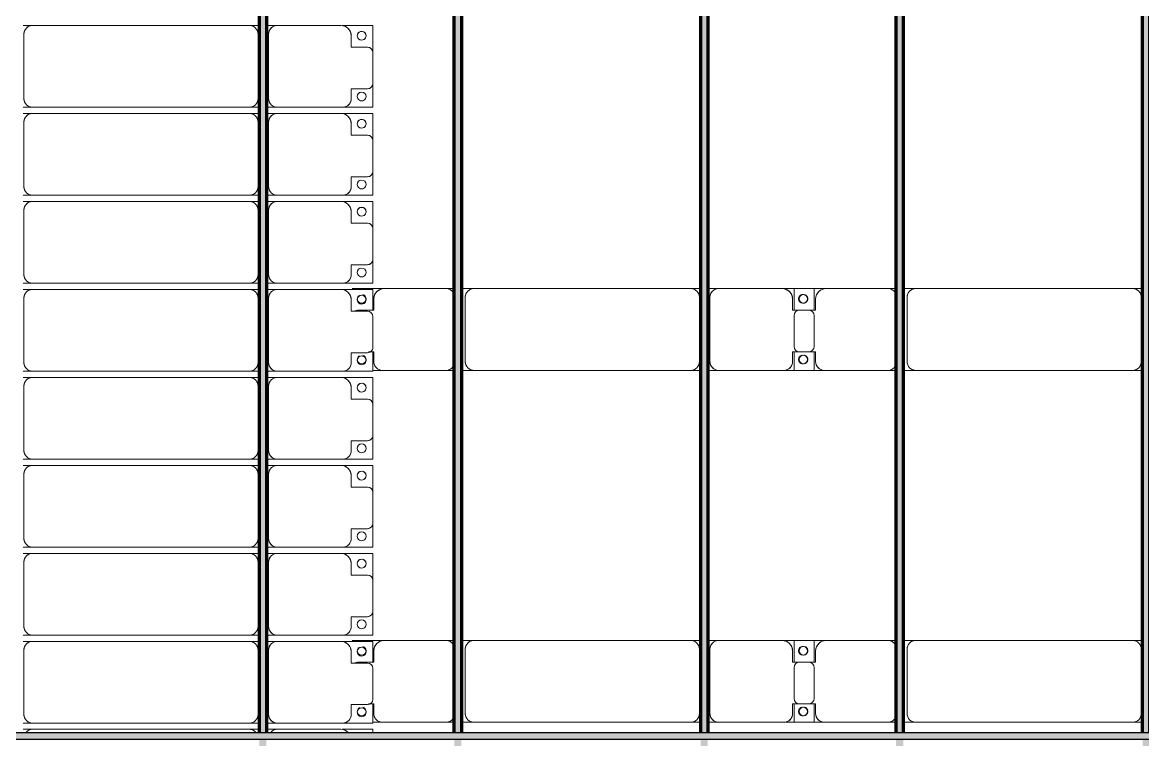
# Model space of a CAD drawing. Header units: millimetres. Extents: x -268744 to 115753, y -96240 to -10461.
# Drawn here: x -184413 to -178049, y -52647 to -48571 of the extents above; entities that cross this region are included whole.
import ezdxf

# ---------------------------------------------------------------- set-up
doc = ezdxf.new("R2010")
doc.units = ezdxf.units.MM
doc.layers.add('A-GENM', color=13, linetype='Continuous', lineweight=9)
doc.layers.add('S-BEAM', color=12, linetype='Continuous', lineweight=9)

# ---------------------------------------------------------------- blocks, each defined once
blk = doc.blocks.new('Dầm C52 - Hộp 40x60-V24-KHUNG KẾT CẤU BÈ PIN 1')
at = {"layer": 'S-BEAM', "lineweight": 25}
blk.add_hatch(color=4, dxfattribs=at).paths.add_polyline_path([(-145811, -20), (145811, -20), (145811, 20), (-145811, 20)])
at = {"layer": 'S-BEAM', "color": 4, "lineweight": 25}
for p, q in [((-145811, 20), (145811, 20)), ((145811, -20), (-145811, -20))]:
    blk.add_line(p, q, dxfattribs=at)
blk = doc.blocks.new('Dải phao đi lại kèm đỡ invester - DẢI PHAO ĐI LẠI-102783-KHUNG KẾT CẤU BÈ PIN 1')
at = {"layer": 'A-GENM', "color": 7}
for p, q in [((28258.4, 1312.2), (28411.8, 1312.2)), ((28258.4, 1138.2), (28258.4, 1312.2)), ((28258.4, 1312.2), (28258.4, 1138.2)), ((28411.8, 1312.2), (28258.4, 1312.2)), ((28381.8, 1282.2), (28381.8, 1189.7)), ((28588.2, 1312.2), (28411.8, 1312.2)), ((28588.2, 1312.2), (28723.4, 1312.2)), ((28723.4, 1312.2), (28588.2, 1312.2)), ((28618.2, 1189.7), (28618.2, 1282.2)), ((28723.4, 1312.2), (28723.4, 1139.7)), ((28723.4, 1139.7), (28723.4, 1312.2)), ((28758.4, 1312.2), (28911.8, 1312.2)), ((28758.4, 1138.2), (28758.4, 1312.2)), ((28758.4, 1312.2), (28758.4, 1138.2)), ((28911.8, 1312.2), (28758.4, 1312.2)), ((28881.8, 1282.2), (28881.8, 1189.7)), ((29088.2, 1312.2), (28911.8, 1312.2)), ((29088.2, 1312.2), (29223.4, 1312.2)), ((29223.4, 1312.2), (29088.2, 1312.2)), ((29118.2, 1189.7), (29118.2, 1282.2)), ((29223.4, 1312.2), (29223.4, 1139.7)), ((29223.4, 1139.7), (29223.4, 1312.2)), ((29258.4, 1312.2), (29411.8, 1312.2)), ((29258.4, 1138.2), (29258.4, 1312.2)), ((29258.4, 1312.2), (29258.4, 1138.2)), ((29411.8, 1312.2), (29258.4, 1312.2)), ((29381.8, 1282.2), (29381.8, 1189.7)), ((29588.2, 1312.2), (29411.8, 1312.2)), ((29588.2, 1312.2), (29723.4, 1312.2)), ((29723.4, 1312.2), (29588.2, 1312.2)), ((29618.2, 1189.7), (29618.2, 1282.2)), ((29723.4, 1312.2), (29723.4, 1139.7)), ((29723.4, 1139.7), (29723.4, 1312.2)), ((29758.4, 1312.2), (29878.1, 1312.2)), ((29758.4, 1138.2), (29758.4, 1312.2)), ((29758.4, 1312.2), (29758.4, 1138.2)), ((29878.1, 1312.2), (29758.4, 1312.2)), ((29881.8, 1282.2), (29881.8, 1189.7)), ((30088.2, 1312.2), (29911.8, 1312.2)), ((30111.9, 1312.2), (30223.4, 1312.2)), ((30223.4, 1312.2), (30111.9, 1312.2)), ((30118.2, 1189.7), (30118.2, 1282.2)), ((30223.4, 1312.2), (30223.4, 1139.7)), ((30223.4, 1139.7), (30223.4, 1312.2)), ((30258.4, 1312.2), (30411.8, 1312.2)), ((30258.4, 1138.2), (30258.4, 1312.2)), ((30258.4, 1312.2), (30258.4, 1138.2)), ((30411.8, 1312.2), (30258.4, 1312.2)), ((30381.8, 1282.2), (30381.8, 1189.7)), ((30588.2, 1312.2), (30411.8, 1312.2)), ((30588.2, 1312.2), (30723.4, 1312.2)), ((30723.4, 1312.2), (30588.2, 1312.2)), ((30618.2, 1189.7), (30618.2, 1282.2)), ((30723.4, 1312.2), (30723.4, 1139.7)), ((30723.4, 1139.7), (30723.4, 1312.2)), ((30758.4, 1312.2), (30911.8, 1312.2)), ((30758.4, 1138.2), (30758.4, 1312.2)), ((30758.4, 1312.2), (30758.4, 1138.2)), ((30911.8, 1312.2), (30758.4, 1312.2)), ((30881.8, 1282.2), (30881.8, 1189.7)), ((31088.2, 1312.2), (30911.8, 1312.2)), ((31088.2, 1312.2), (31223.4, 1312.2)), ((31223.4, 1312.2), (31088.2, 1312.2)), ((31118.2, 1189.7), (31118.2, 1282.2)), ((31223.4, 1312.2), (31223.4, 1139.7)), ((31223.4, 1139.7), (31223.4, 1312.2)), ((31258.4, 1312.2), (31411.8, 1312.2)), ((31258.4, 1138.2), (31258.4, 1312.2)), ((31258.4, 1312.2), (31258.4, 1138.2)), ((31411.8, 1312.2), (31258.4, 1312.2)), ((31381.8, 1282.2), (31381.8, 1189.7)), ((31588.2, 1312.2), (31411.8, 1312.2)), ((31588.2, 1312.2), (31723.4, 1312.2)), ((31723.4, 1312.2), (31588.2, 1312.2)), ((31618.2, 1189.7), (31618.2, 1282.2)), ((31723.4, 1312.2), (31723.4, 1139.7)), ((31723.4, 1139.7), (31723.4, 1312.2)), ((31758.4, 1312.2), (31878.1, 1312.2)), ((31758.4, 1138.2), (31758.4, 1312.2)), ((31758.4, 1312.2), (31758.4, 1138.2)), ((31878.1, 1312.2), (31758.4, 1312.2)), ((31881.8, 1282.2), (31881.8, 1189.7)), ((32088.2, 1312.2), (31911.8, 1312.2)), ((32111.9, 1312.2), (32223.4, 1312.2)), ((32223.4, 1312.2), (32111.9, 1312.2)), ((32118.2, 1189.7), (32118.2, 1282.2)), ((32223.4, 1312.2), (32223.4, 1139.7)), ((32223.4, 1139.7), (32223.4, 1312.2)), ((32258.4, 1312.2), (32276.8, 1312.2)), ((32258.4, 1138.2), (32258.4, 1312.2)), ((32258.4, 1312.2), (32258.4, 1138.2)), ((32276.8, 1312.2), (32258.4, 1312.2)), ((28381.8, 1189.7), (28318.4, 1189.7)), ((28673.4, 1189.7), (28618.2, 1189.7)), ((28881.8, 1189.7), (28818.4, 1189.7)), ((29173.4, 1189.7), (29118.2, 1189.7)), ((29381.8, 1189.7), (29318.4, 1189.7)), ((29673.4, 1189.7), (29618.2, 1189.7)), ((29881.8, 1189.7), (29818.4, 1189.7)), ((30173.4, 1189.7), (30118.2, 1189.7)), ((30381.8, 1189.7), (30318.4, 1189.7)), ((30673.4, 1189.7), (30618.2, 1189.7)), ((30881.8, 1189.7), (30818.4, 1189.7)), ((31173.4, 1189.7), (31118.2, 1189.7)), ((31381.8, 1189.7), (31318.4, 1189.7)), ((31673.4, 1189.7), (31618.2, 1189.7)), ((31881.8, 1189.7), (31818.4, 1189.7)), ((32173.4, 1189.7), (32118.2, 1189.7)), ((28258.4, 1129.7), (28258.4, 769.7)), ((28723.4, 769.7), (28723.4, 1139.7)), ((28758.4, 1129.7), (28758.4, 769.7)), ((29223.4, 769.7), (29223.4, 1139.7)), ((29258.4, 1129.7), (29258.4, 769.7)), ((29723.4, 769.7), (29723.4, 1139.7)), ((29758.4, 1129.7), (29758.4, 769.7)), ((30223.4, 769.7), (30223.4, 1139.7)), ((30258.4, 1129.7), (30258.4, 769.7)), ((30723.4, 769.7), (30723.4, 1139.7)), ((30758.4, 1129.7), (30758.4, 769.7)), ((31223.4, 769.7), (31223.4, 1139.7)), ((31258.4, 1129.7), (31258.4, 769.7)), ((31723.4, 769.7), (31723.4, 1139.7)), ((31758.4, 1129.7), (31758.4, 769.7)), ((32223.4, 769.7), (32223.4, 1139.7)), ((32258.4, 1129.7), (32258.4, 769.7)), ((28258.4, 707.6), (28258.4, 769.7)), ((28258.4, 707.6), (28258.4, 769.7)), ((28723.4, 769.7), (28723.4, 707.6)), ((28723.4, 769.7), (28723.4, 707.6)), ((28758.4, 707.6), (28758.4, 769.7)), ((28758.4, 707.6), (28758.4, 769.7)), ((29223.4, 769.7), (29223.4, 707.6)), ((29223.4, 769.7), (29223.4, 707.6)), ((29258.4, 707.6), (29258.4, 769.7)), ((29258.4, 707.6), (29258.4, 769.7)), ((29723.4, 769.7), (29723.4, 707.6)), ((29723.4, 769.7), (29723.4, 707.6)), ((29758.4, 707.6), (29758.4, 769.7)), ((29758.4, 707.6), (29758.4, 769.7)), ((30223.4, 769.7), (30223.4, 707.6)), ((30223.4, 769.7), (30223.4, 707.6)), ((30258.4, 707.6), (30258.4, 769.7)), ((30258.4, 707.6), (30258.4, 769.7)), ((30723.4, 769.7), (30723.4, 707.6)), ((30723.4, 769.7), (30723.4, 707.6)), ((30758.4, 707.6), (30758.4, 769.7)), ((30758.4, 707.6), (30758.4, 769.7)), ((31223.4, 769.7), (31223.4, 707.6)), ((31223.4, 769.7), (31223.4, 707.6)), ((31258.4, 707.6), (31258.4, 769.7)), ((31258.4, 707.6), (31258.4, 769.7)), ((31723.4, 769.7), (31723.4, 707.6)), ((31723.4, 769.7), (31723.4, 707.6)), ((31758.4, 707.6), (31758.4, 769.7)), ((31758.4, 707.6), (31758.4, 769.7)), ((32223.4, 769.7), (32223.4, 707.6)), ((32223.4, 769.7), (32223.4, 707.6)), ((32258.4, 707.6), (32258.4, 769.7)), ((32258.4, 707.6), (32258.4, 769.7)), ((28308.4, 719.7), (28673.4, 719.7)), ((28808.4, 719.7), (29173.4, 719.7)), ((29308.4, 719.7), (29673.4, 719.7)), ((29808.4, 719.7), (30173.4, 719.7)), ((30308.4, 719.7), (30673.4, 719.7)), ((30808.4, 719.7), (31173.4, 719.7)), ((31308.4, 719.7), (31673.4, 719.7)), ((31808.4, 719.7), (32173.4, 719.7)), ((28258.4, 610.3), (28258.4, 667.6)), ((28258.4, 610.3), (28258.4, 667.6)), ((28673.4, 660.3), (28308.4, 660.3)), ((28723.4, 667.6), (28723.4, 610.3)), ((28723.4, 667.6), (28723.4, 610.3)), ((28758.4, 610.3), (28758.4, 667.6)), ((28758.4, 610.3), (28758.4, 667.6)), ((29173.4, 660.3), (28808.4, 660.3)), ((29223.4, 667.6), (29223.4, 610.3)), ((29223.4, 667.6), (29223.4, 610.3)), ((29258.4, 610.3), (29258.4, 667.6)), ((29258.4, 610.3), (29258.4, 667.6)), ((29673.4, 660.3), (29308.4, 660.3)), ((29723.4, 667.6), (29723.4, 610.3)), ((29723.4, 667.6), (29723.4, 610.3)), ((29758.4, 610.3), (29758.4, 667.6)), ((29758.4, 610.3), (29758.4, 667.6)), ((30173.4, 660.3), (29808.4, 660.3)), ((30223.4, 667.6), (30223.4, 610.3)), ((30223.4, 667.6), (30223.4, 610.3)), ((30258.4, 610.3), (30258.4, 667.6)), ((30258.4, 610.3), (30258.4, 667.6)), ((30673.4, 660.3), (30308.4, 660.3)), ((30723.4, 667.6), (30723.4, 610.3)), ((30723.4, 667.6), (30723.4, 610.3)), ((30758.4, 610.3), (30758.4, 667.6)), ((30758.4, 610.3), (30758.4, 667.6)), ((31173.4, 660.3), (30808.4, 660.3)), ((31223.4, 667.6), (31223.4, 610.3)), ((31223.4, 667.6), (31223.4, 610.3)), ((31258.4, 610.3), (31258.4, 667.6)), ((31258.4, 610.3), (31258.4, 667.6)), ((31673.4, 660.3), (31308.4, 660.3)), ((31723.4, 667.6), (31723.4, 610.3)), ((31723.4, 667.6), (31723.4, 610.3)), ((31758.4, 610.3), (31758.4, 667.6)), ((31758.4, 610.3), (31758.4, 667.6)), ((32173.4, 660.3), (31808.4, 660.3)), ((32223.4, 667.6), (32223.4, 610.3)), ((32223.4, 667.6), (32223.4, 610.3)), ((32258.4, 610.3), (32258.4, 667.6)), ((32258.4, 610.3), (32258.4, 667.6)), ((28258.4, 610.3), (28258.4, -620.3)), ((28723.4, -620.3), (28723.4, 610.3)), ((28758.4, 610.3), (28758.4, -620.3)), ((29223.4, -620.3), (29223.4, 610.3)), ((29258.4, 610.3), (29258.4, -620.3)), ((29723.4, -620.3), (29723.4, 610.3)), ((29758.4, 610.3), (29758.4, -620.3)), ((30223.4, -620.3), (30223.4, 610.3)), ((30258.4, 610.3), (30258.4, -620.3)), ((30723.4, -620.3), (30723.4, 610.3)), ((30758.4, 610.3), (30758.4, -620.3)), ((31223.4, -620.3), (31223.4, 610.3)), ((31258.4, 610.3), (31258.4, -620.3)), ((31723.4, -620.3), (31723.4, 610.3)), ((31758.4, 610.3), (31758.4, -620.3)), ((32223.4, -620.3), (32223.4, 610.3)), ((32258.4, 610.3), (32258.4, -620.3)), ((28258.4, -674.8), (28258.4, -620.3)), ((28258.4, -674.8), (28258.4, -620.3)), ((28723.4, -620.3), (28723.4, -674.8)), ((28723.4, -620.3), (28723.4, -674.8)), ((28758.4, -674.8), (28758.4, -620.3)), ((28758.4, -674.8), (28758.4, -620.3)), ((29223.4, -620.3), (29223.4, -674.8)), ((29223.4, -620.3), (29223.4, -674.8)), ((29258.4, -674.8), (29258.4, -620.3)), ((29258.4, -674.8), (29258.4, -620.3)), ((29723.4, -620.3), (29723.4, -674.8)), ((29723.4, -620.3), (29723.4, -674.8)), ((29758.4, -674.8), (29758.4, -620.3)), ((29758.4, -674.8), (29758.4, -620.3)), ((30223.4, -620.3), (30223.4, -674.8)), ((30223.4, -620.3), (30223.4, -674.8)), ((30258.4, -674.8), (30258.4, -620.3)), ((30258.4, -674.8), (30258.4, -620.3)), ((30723.4, -620.3), (30723.4, -674.8)), ((30723.4, -620.3), (30723.4, -674.8)), ((30758.4, -674.8), (30758.4, -620.3)), ((30758.4, -674.8), (30758.4, -620.3)), ((31223.4, -620.3), (31223.4, -674.8)), ((31223.4, -620.3), (31223.4, -674.8)), ((31258.4, -674.8), (31258.4, -620.3)), ((31258.4, -674.8), (31258.4, -620.3)), ((31723.4, -620.3), (31723.4, -674.8)), ((31723.4, -620.3), (31723.4, -674.8)), ((31758.4, -674.8), (31758.4, -620.3)), ((31758.4, -674.8), (31758.4, -620.3)), ((32223.4, -620.3), (32223.4, -674.8)), ((32223.4, -620.3), (32223.4, -674.8)), ((32258.4, -674.8), (32258.4, -620.3)), ((32258.4, -674.8), (32258.4, -620.3)), ((28308.4, -670.3), (28673.4, -670.3)), ((28808.4, -670.3), (29173.4, -670.3)), ((29308.4, -670.3), (29673.4, -670.3)), ((29808.4, -670.3), (30173.4, -670.3)), ((30308.4, -670.3), (30673.4, -670.3)), ((30808.4, -670.3), (31173.4, -670.3)), ((31308.4, -670.3), (31673.4, -670.3)), ((31808.4, -670.3), (32173.4, -670.3))]:
    blk.add_line(p, q, dxfattribs=at)
for centre, radius, start, end in [((28316.8, 1248.6), 25, 90, 270), ((28316.8, 1248.6), 25, 90, 255), ((28316.8, 1248.6), 25, 270, 90), ((28316.8, 1248.6), 25, 300, 90), ((28411.8, 1282.2), 30, 90, 180), ((28411.8, 1282.2), 30, 105, 165), ((28411.8, 1282.2), 30, 135, 165), ((28411.8, 1282.2), 30, 135, 165), ((28588.2, 1282.2), 30, 0, 90), ((28588.2, 1282.2), 30, 60, 75), ((28588.2, 1282.2), 30, 15, 75), ((28588.2, 1282.2), 30, 60, 75), ((28588.2, 1282.2), 30, 15, 30), ((28588.2, 1282.2), 30, 15, 30), ((28661.8, 1248.6), 25, 90, 270), ((28661.8, 1248.6), 25, 90, 180), ((28661.8, 1248.6), 25, 270, 90), ((28661.8, 1248.6), 25, 270, 90), ((28816.8, 1248.6), 25, 90, 270), ((28816.8, 1248.6), 25, 90, 255), ((28816.8, 1248.6), 25, 270, 90), ((28816.8, 1248.6), 25, 300, 90), ((28911.8, 1282.2), 30, 90, 180), ((28911.8, 1282.2), 30, 105, 165), ((28911.8, 1282.2), 30, 135, 165), ((28911.8, 1282.2), 30, 135, 165), ((29088.2, 1282.2), 30, 0, 90), ((29088.2, 1282.2), 30, 60, 75), ((29088.2, 1282.2), 30, 15, 75), ((29088.2, 1282.2), 30, 60, 75), ((29088.2, 1282.2), 30, 15, 30), ((29088.2, 1282.2), 30, 15, 30), ((29161.8, 1248.6), 25, 90, 270), ((29161.8, 1248.6), 25, 90, 180), ((29161.8, 1248.6), 25, 270, 90), ((29161.8, 1248.6), 25, 270, 90), ((29316.8, 1248.6), 25, 90, 270), ((29316.8, 1248.6), 25, 90, 255), ((29316.8, 1248.6), 25, 270, 90), ((29316.8, 1248.6), 25, 300, 90), ((29411.8, 1282.2), 30, 90, 180), ((29411.8, 1282.2), 30, 105, 165), ((29411.8, 1282.2), 30, 135, 165), ((29411.8, 1282.2), 30, 135, 165), ((29588.2, 1282.2), 30, 0, 90), ((29588.2, 1282.2), 30, 60, 75), ((29588.2, 1282.2), 30, 15, 75), ((29588.2, 1282.2), 30, 60, 75), ((29588.2, 1282.2), 30, 15, 30), ((29588.2, 1282.2), 30, 15, 30), ((29661.8, 1248.6), 25, 90, 270), ((29661.8, 1248.6), 25, 90, 180), ((29661.8, 1248.6), 25, 270, 90), ((29661.8, 1248.6), 25, 270, 90), ((29816.8, 1248.6), 25, 90, 270), ((29816.8, 1248.6), 25, 90, 255), ((29816.8, 1248.6), 25, 270, 90), ((29816.8, 1248.6), 25, 300, 90), ((29911.8, 1282.2), 30, 90, 180), ((30088.2, 1282.2), 30, 360, 90), ((30088.2, 1282.2), 30, 15, 30), ((30088.2, 1282.2), 30, 15, 30), ((30161.8, 1248.6), 25, 90, 270), ((30161.8, 1248.6), 25, 90, 180), ((30161.8, 1248.6), 25, 270, 90), ((30161.8, 1248.6), 25, 270, 90), ((30316.8, 1248.6), 25, 90, 270), ((30316.8, 1248.6), 25, 90, 255), ((30316.8, 1248.6), 25, 270, 90), ((30316.8, 1248.6), 25, 300, 90), ((30411.8, 1282.2), 30, 90, 180), ((30411.8, 1282.2), 30, 105, 165), ((30411.8, 1282.2), 30, 135, 165), ((30411.8, 1282.2), 30, 135, 165), ((30588.2, 1282.2), 30, 360, 90), ((30588.2, 1282.2), 30, 60, 75), ((30588.2, 1282.2), 30, 15, 75), ((30588.2, 1282.2), 30, 60, 75), ((30588.2, 1282.2), 30, 15, 30), ((30588.2, 1282.2), 30, 15, 30), ((30661.8, 1248.6), 25, 90, 270), ((30661.8, 1248.6), 25, 90, 180), ((30661.8, 1248.6), 25, 270, 90), ((30661.8, 1248.6), 25, 270, 90), ((30816.8, 1248.6), 25, 90, 270), ((30816.8, 1248.6), 25, 90, 255), ((30816.8, 1248.6), 25, 270, 90), ((30816.8, 1248.6), 25, 300, 90), ((30911.8, 1282.2), 30, 90, 180), ((30911.8, 1282.2), 30, 105, 165), ((30911.8, 1282.2), 30, 135, 165), ((30911.8, 1282.2), 30, 135, 165), ((31088.2, 1282.2), 30, 0, 90), ((31088.2, 1282.2), 30, 60, 75), ((31088.2, 1282.2), 30, 15, 75), ((31088.2, 1282.2), 30, 60, 75), ((31088.2, 1282.2), 30, 15, 30), ((31088.2, 1282.2), 30, 15, 30), ((31161.8, 1248.6), 25, 90, 270), ((31161.8, 1248.6), 25, 90, 180), ((31161.8, 1248.6), 25, 270, 90), ((31161.8, 1248.6), 25, 270, 90), ((31316.8, 1248.6), 25, 90, 270), ((31316.8, 1248.6), 25, 90, 255), ((31316.8, 1248.6), 25, 270, 90), ((31316.8, 1248.6), 25, 300, 90), ((31411.8, 1282.2), 30, 90, 180), ((31411.8, 1282.2), 30, 105, 165), ((31411.8, 1282.2), 30, 135, 165), ((31411.8, 1282.2), 30, 135, 165), ((31588.2, 1282.2), 30, 0, 90), ((31588.2, 1282.2), 30, 60, 75), ((31588.2, 1282.2), 30, 15, 75), ((31588.2, 1282.2), 30, 60, 75), ((31588.2, 1282.2), 30, 15, 30), ((31588.2, 1282.2), 30, 15, 30), ((31661.8, 1248.6), 25, 90, 270), ((31661.8, 1248.6), 25, 90, 180), ((31661.8, 1248.6), 25, 270, 90), ((31661.8, 1248.6), 25, 270, 90), ((31816.8, 1248.6), 25, 90, 270), ((31816.8, 1248.6), 25, 90, 255), ((31816.8, 1248.6), 25, 270, 90), ((31816.8, 1248.6), 25, 300, 90), ((31911.8, 1282.2), 30, 90, 180), ((32088.2, 1282.2), 30, 0, 90), ((32088.2, 1282.2), 30, 15, 30), ((32088.2, 1282.2), 30, 15, 30), ((32161.8, 1248.6), 25, 90, 270), ((32161.8, 1248.6), 25, 90, 180), ((32161.8, 1248.6), 25, 270, 90), ((32161.8, 1248.6), 25, 270, 90), ((28316.8, 1248.6), 25, 270, 285), ((28661.8, 1248.6), 25, 195, 255), ((28816.8, 1248.6), 25, 270, 285), ((29161.8, 1248.6), 25, 195, 255), ((29316.8, 1248.6), 25, 270, 285), ((29661.8, 1248.6), 25, 195, 255), ((29816.8, 1248.6), 25, 270, 285), ((30161.8, 1248.6), 25, 195, 255), ((30316.8, 1248.6), 25, 270, 285), ((30661.8, 1248.6), 25, 195, 255), ((30816.8, 1248.6), 25, 270, 285), ((31161.8, 1248.6), 25, 195, 255), ((31316.8, 1248.6), 25, 270, 285), ((31661.8, 1248.6), 25, 195, 255), ((31816.8, 1248.6), 25, 270, 285), ((32161.8, 1248.6), 25, 195, 255), ((28318.4, 1129.7), 60, 90, 180), ((28318.4, 1129.7), 60, 90, 150), ((28673.4, 1139.7), 50, 360, 90), ((28673.4, 1139.7), 50, 15, 90), ((28818.4, 1129.7), 60, 90, 180), ((28818.4, 1129.7), 60, 90, 150), ((29173.4, 1139.7), 50, 0, 90), ((29173.4, 1139.7), 50, 15, 90), ((29318.4, 1129.7), 60, 90, 180), ((29318.4, 1129.7), 60, 90, 150), ((29673.4, 1139.7), 50, 0, 90), ((29673.4, 1139.7), 50, 15, 90), ((29818.4, 1129.7), 60, 90, 180), ((29818.4, 1129.7), 60, 90, 150), ((30173.4, 1139.7), 50, 0, 90), ((30173.4, 1139.7), 50, 15, 90), ((30318.4, 1129.7), 60, 90, 180), ((30318.4, 1129.7), 60, 90, 150), ((30673.4, 1139.7), 50, 0, 90), ((30673.4, 1139.7), 50, 15, 90), ((30818.4, 1129.7), 60, 90, 180), ((30818.4, 1129.7), 60, 90, 150), ((31173.4, 1139.7), 50, 0, 90), ((31173.4, 1139.7), 50, 15, 90), ((31318.4, 1129.7), 60, 90, 180), ((31318.4, 1129.7), 60, 90, 150), ((31673.4, 1139.7), 50, 360, 90), ((31673.4, 1139.7), 50, 15, 90), ((31818.4, 1129.7), 60, 90, 180), ((31818.4, 1129.7), 60, 90, 150), ((32173.4, 1139.7), 50, 0, 90), ((32173.4, 1139.7), 50, 15, 90), ((32318.4, 1129.7), 60, 135, 180), ((32318.4, 1129.7), 60, 135, 150), ((28308.4, 769.7), 50, 180, 270), ((28673.4, 769.7), 50, 270, 0), ((28808.4, 769.7), 50, 180, 270), ((29173.4, 769.7), 50, 270, 0), ((29308.4, 769.7), 50, 180, 270), ((29673.4, 769.7), 50, 270, 0), ((29808.4, 769.7), 50, 180, 270), ((30173.4, 769.7), 50, 270, 0), ((30308.4, 769.7), 50, 180, 270), ((30673.4, 769.7), 50, 270, 360), ((30808.4, 769.7), 50, 180, 270), ((31173.4, 769.7), 50, 270, 360), ((31308.4, 769.7), 50, 180, 270), ((31673.4, 769.7), 50, 270, 360), ((31808.4, 769.7), 50, 180, 270), ((32173.4, 769.7), 50, 270, 0), ((32308.4, 769.7), 50, 180, 225), ((28308.4, 769.7), 50, 195, 270), ((28673.4, 769.7), 50, 270, 345), ((28808.4, 769.7), 50, 195, 270), ((29173.4, 769.7), 50, 270, 345), ((29308.4, 769.7), 50, 195, 270), ((29673.4, 769.7), 50, 270, 345), ((29808.4, 769.7), 50, 195, 270), ((30173.4, 769.7), 50, 270, 345), ((30308.4, 769.7), 50, 195, 270), ((30673.4, 769.7), 50, 270, 345), ((30808.4, 769.7), 50, 195, 270), ((31173.4, 769.7), 50, 270, 345), ((31308.4, 769.7), 50, 195, 270), ((31673.4, 769.7), 50, 270, 345), ((31808.4, 769.7), 50, 195, 270), ((32173.4, 769.7), 50, 270, 345), ((32308.4, 769.7), 50, 195, 225), ((28308.4, 610.3), 50, 90, 180), ((28308.4, 610.3), 50, 105, 120), ((28673.4, 610.3), 50, 0, 90), ((28673.4, 610.3), 50, 60, 90), ((28808.4, 610.3), 50, 90, 180), ((28808.4, 610.3), 50, 105, 120), ((29173.4, 610.3), 50, 0, 90), ((29173.4, 610.3), 50, 60, 90), ((29308.4, 610.3), 50, 90, 180), ((29308.4, 610.3), 50, 105, 120), ((29673.4, 610.3), 50, 0, 90), ((29673.4, 610.3), 50, 60, 90), ((29808.4, 610.3), 50, 90, 180), ((29808.4, 610.3), 50, 105, 120), ((30173.4, 610.3), 50, 0, 90), ((30173.4, 610.3), 50, 60, 90), ((30308.4, 610.3), 50, 90, 180), ((30308.4, 610.3), 50, 105, 120), ((30673.4, 610.3), 50, 0, 90), ((30673.4, 610.3), 50, 60, 90), ((30808.4, 610.3), 50, 90, 180), ((30808.4, 610.3), 50, 105, 120), ((31173.4, 610.3), 50, 0, 90), ((31173.4, 610.3), 50, 60, 90), ((31308.4, 610.3), 50, 90, 180), ((31308.4, 610.3), 50, 105, 120), ((31673.4, 610.3), 50, 360, 90), ((31673.4, 610.3), 50, 60, 90), ((31808.4, 610.3), 50, 90, 180), ((31808.4, 610.3), 50, 105, 120), ((32173.4, 610.3), 50, 360, 90), ((32173.4, 610.3), 50, 60, 90), ((32308.4, 610.3), 50, 135, 180), ((28308.4, 610.3), 50, 150, 180), ((28673.4, 610.3), 50, 15, 30), ((28808.4, 610.3), 50, 150, 180), ((29173.4, 610.3), 50, 15, 30), ((29308.4, 610.3), 50, 150, 180), ((29673.4, 610.3), 50, 15, 30), ((29808.4, 610.3), 50, 150, 180), ((30173.4, 610.3), 50, 15, 30), ((30308.4, 610.3), 50, 150, 180), ((30673.4, 610.3), 50, 15, 30), ((30808.4, 610.3), 50, 150, 180), ((31173.4, 610.3), 50, 15, 30), ((31308.4, 610.3), 50, 150, 180), ((31673.4, 610.3), 50, 15, 30), ((31808.4, 610.3), 50, 150, 180), ((32173.4, 610.3), 50, 15, 30), ((32308.4, 610.3), 50, 150, 180), ((28308.4, -620.3), 50, 180, 270), ((28308.4, -620.3), 50, 195, 225), ((28673.4, -620.3), 50, 270, 0), ((28673.4, -620.3), 50, 330, 0), ((28808.4, -620.3), 50, 180, 270), ((28808.4, -620.3), 50, 195, 225), ((29173.4, -620.3), 50, 270, 0), ((29173.4, -620.3), 50, 330, 0), ((29308.4, -620.3), 50, 180, 270), ((29308.4, -620.3), 50, 195, 225), ((29673.4, -620.3), 50, 270, 0), ((29673.4, -620.3), 50, 330, 0), ((29808.4, -620.3), 50, 180, 270), ((29808.4, -620.3), 50, 195, 225), ((30173.4, -620.3), 50, 270, 360), ((30173.4, -620.3), 50, 330, 360), ((30308.4, -620.3), 50, 180, 270), ((30308.4, -620.3), 50, 195, 225), ((30673.4, -620.3), 50, 270, 0), ((30673.4, -620.3), 50, 330, 0), ((30808.4, -620.3), 50, 180, 270), ((30808.4, -620.3), 50, 195, 225), ((31173.4, -620.3), 50, 270, 0), ((31173.4, -620.3), 50, 330, 0), ((31308.4, -620.3), 50, 180, 270), ((31308.4, -620.3), 50, 195, 225), ((31673.4, -620.3), 50, 270, 0), ((31673.4, -620.3), 50, 330, 0), ((31808.4, -620.3), 50, 180, 270), ((31808.4, -620.3), 50, 195, 225), ((32173.4, -620.3), 50, 270, 0), ((32173.4, -620.3), 50, 330, 0), ((32308.4, -620.3), 50, 180, 225), ((32308.4, -620.3), 50, 195, 225), ((28308.4, -620.3), 50, 240, 270), ((28673.4, -620.3), 50, 270, 300), ((28808.4, -620.3), 50, 240, 270), ((29173.4, -620.3), 50, 270, 300), ((29308.4, -620.3), 50, 240, 270), ((29673.4, -620.3), 50, 270, 300), ((29808.4, -620.3), 50, 240, 270), ((30173.4, -620.3), 50, 270, 300), ((30308.4, -620.3), 50, 240, 270), ((30673.4, -620.3), 50, 270, 300), ((30808.4, -620.3), 50, 240, 270), ((31173.4, -620.3), 50, 270, 300), ((31308.4, -620.3), 50, 240, 270), ((31673.4, -620.3), 50, 270, 300), ((31808.4, -620.3), 50, 240, 270), ((32173.4, -620.3), 50, 270, 300)]:
    blk.add_arc(centre, radius, start, end, dxfattribs=at)
blk = doc.blocks.new('Dầm C52 - Dầm C52-102503-KHUNG KẾT CẤU BÈ PIN 1')
at = {"layer": 'S-BEAM', "lineweight": 140}
h = blk.add_hatch(color=1, dxfattribs=at)
h.paths.add_polyline_path([(-25480.9, 20), (-25480.9, -20), (-25440.9, -20), (-25440.9, 20)])
h.paths.add_polyline_path([(-25400.9, 20), (-25400.9, -20), (-19440.9, -20), (-19443, 20), (-24983.5, 20)])
h.paths.add_polyline_path([(-19400.9, 20), (-19400.9, -20), (-13440.9, -20), (-13440.9, 20), (-17596.2, 20)])
h.paths.add_polyline_path([(-13400.9, -20), (-7440.9, -20), (-7440.9, 20), (-13400.9, 20)])
h.paths.add_polyline_path([(-7400.9, -20), (-1440.9, -20), (-1440.9, 20), (-7400.9, 20)])
h.paths.add_polyline_path([(-1400.9, -20), (4559.1, -20), (4559.1, 20), (-1400.9, 20)])
h.paths.add_polyline_path([(4599.1, -20), (10559.1, -20), (10559.1, 20), (4599.1, 20)])
h.paths.add_polyline_path([(10599.1, 20), (10599.1, -20), (16559.1, -20), (16559.1, 20), (11952.8, 20)])
h.paths.add_polyline_path([(16599.1, -20), (22559.1, -20), (22559.1, 20), (16599.1, 20)])
h.paths.add_polyline_path([(22599.1, -20), (25259.1, -20), (25259.1, 20), (22599.1, 20)])
h.paths.add_polyline_path([(25299.1, -20), (25441.8, -20), (25441.8, 20), (25299.1, 20)])
at = {"layer": 'S-BEAM', "color": 1, "lineweight": 140}
for p, q in [((-7400.9, 20), (-1440.9, 20)), ((-1440.9, -20), (-7400.9, -20))]:
    blk.add_line(p, q, dxfattribs=at)
blk = doc.blocks.new('Dầm C52 - Dầm C52-102502-KHUNG KẾT CẤU BÈ PIN 1')
at = {"layer": 'S-BEAM', "lineweight": 140}
h = blk.add_hatch(color=1, dxfattribs=at)
h.paths.add_polyline_path([(-25480.9, 20), (-25480.9, -20), (-25440.9, -20), (-25440.9, 20)])
h.paths.add_polyline_path([(-25400.9, 20), (-25400.9, -20), (-19440.9, -20), (-19443, 20), (-24983.5, 20)])
h.paths.add_polyline_path([(-19400.9, 20), (-19400.9, -20), (-13440.9, -20), (-13440.9, 20), (-18981.3, 20)])
h.paths.add_polyline_path([(-13400.9, -20), (-7440.9, -20), (-7440.9, 20), (-13400.9, 20)])
h.paths.add_polyline_path([(-7400.9, -20), (-1440.9, -20), (-1440.9, 20), (-7400.9, 20)])
h.paths.add_polyline_path([(-1400.9, -20), (4559.1, -20), (4559.1, 20), (-1400.9, 20)])
h.paths.add_polyline_path([(4599.1, 20), (4599.1, -20), (10559.1, -20), (10559.1, 20), (5027.2, 20)])
h.paths.add_polyline_path([(10599.1, -20), (16559.1, -20), (16559.1, 20), (10599.1, 20)])
h.paths.add_polyline_path([(16599.1, 20), (16599.1, -20), (22559.1, -20), (22559.1, 20), (17031.5, 20)])
h.paths.add_polyline_path([(22599.1, -20), (25259.1, -20), (25259.1, 20), (22599.1, 20)])
h.paths.add_polyline_path([(25299.1, -20), (25480.9, -20), (25480.9, 20), (25299.1, 20)])
at = {"layer": 'S-BEAM', "color": 1, "lineweight": 140}
for p, q in [((-7400.9, 20), (-1440.9, 20)), ((-1440.9, -20), (-7400.9, -20))]:
    blk.add_line(p, q, dxfattribs=at)
blk = doc.blocks.new('Dai phao do pin - DẢI PHAO ĐỠ PIN-V38-KHUNG KẾT CẤU BÈ PIN 1')
at = {"layer": 'A-GENM', "color": 7}
for p, q in [((-1312.2, 241.6), (-1129.7, 241.6)), ((-1129.7, 241.6), (-1312.2, 241.6)), ((-779.7, 241.6), (-1129.7, 241.6)), ((-779.7, 241.6), (-732.4, 241.6)), ((-779.7, 241.6), (-732.4, 241.6)), ((-692.4, 241.6), (-620.3, 241.6)), ((-692.4, 241.6), (-620.3, 241.6)), ((-670.3, 191.6), (-670.3, -173.4)), ((610.3, 241.6), (-620.3, 241.6)), ((610.3, 241.6), (667.6, 241.6)), ((610.3, 241.6), (667.6, 241.6)), ((660.3, -173.4), (660.3, 191.6)), ((707.6, 241.6), (769.7, 241.6)), ((707.6, 241.6), (769.7, 241.6)), ((719.7, 191.6), (719.7, -173.4)), ((1129.7, 241.6), (769.7, 241.6)), ((1129.7, 241.6), (1312.2, 241.6)), ((1312.2, 241.6), (1129.7, 241.6)), ((1197.8, 241.6), (1380.3, 241.6)), ((1197.8, 116.2), (1197.8, 241.6)), ((1380.3, 241.6), (1197.8, 241.6)), ((1312.2, 241.6), (1312.2, 116.2)), ((1730.3, 241.6), (1380.3, 241.6)), ((1730.3, 241.6), (1777.6, 241.6)), ((1730.3, 241.6), (1777.6, 241.6)), ((1817.6, 241.6), (1889.7, 241.6)), ((1817.6, 241.6), (1889.7, 241.6)), ((1839.7, 191.6), (1839.7, -173.4)), ((3120.3, 241.6), (1889.7, 241.6)), ((3120.3, 241.6), (3177.6, 241.6)), ((3120.3, 241.6), (3177.6, 241.6)), ((3170.3, -173.4), (3170.3, 191.6)), ((-1189.7, 181.6), (-1189.7, 118.2)), ((1189.7, 118.2), (1189.7, 181.6)), ((1320.3, 181.6), (1320.3, 118.2)), ((-1189.7, 118.2), (-1282.2, 118.2)), ((1282.2, 118.2), (1189.7, 118.2)), ((1197.8, 88.2), (1197.8, -88.2)), ((1320.3, 118.2), (1227.8, 118.2)), ((1312.2, -88.2), (1312.2, 88.2)), ((-1220.1, -118.2), (-1189.7, -118.2)), ((-1189.7, -118.2), (-1189.7, -173.4)), ((1189.7, -173.4), (1189.7, -118.2)), ((1189.7, -118.2), (1282.2, -118.2)), ((1197.8, -223.4), (1197.8, -116.2)), ((1227.8, -118.2), (1320.3, -118.2)), ((1312.2, -116.2), (1312.2, -223.4)), ((1320.3, -118.2), (1320.3, -173.4)), ((-1139.7, -223.4), (-1195.8, -223.4)), ((-1195.8, -223.4), (-1139.7, -223.4)), ((-1139.7, -223.4), (-779.7, -223.4)), ((-732.4, -223.4), (-779.7, -223.4)), ((-732.4, -223.4), (-779.7, -223.4)), ((-620.3, -223.4), (-692.4, -223.4)), ((-620.3, -223.4), (-692.4, -223.4)), ((-620.3, -223.4), (610.3, -223.4)), ((667.6, -223.4), (610.3, -223.4)), ((667.6, -223.4), (610.3, -223.4)), ((769.7, -223.4), (707.6, -223.4)), ((769.7, -223.4), (707.6, -223.4)), ((769.7, -223.4), (1139.7, -223.4)), ((1312.2, -223.4), (1139.7, -223.4)), ((1139.7, -223.4), (1312.2, -223.4)), ((1370.3, -223.4), (1197.8, -223.4)), ((1197.8, -223.4), (1370.3, -223.4)), ((1370.3, -223.4), (1730.3, -223.4)), ((1777.6, -223.4), (1730.3, -223.4)), ((1777.6, -223.4), (1730.3, -223.4)), ((1889.7, -223.4), (1817.6, -223.4)), ((1889.7, -223.4), (1817.6, -223.4)), ((1889.7, -223.4), (3120.3, -223.4)), ((3177.6, -223.4), (3120.3, -223.4)), ((3177.6, -223.4), (3120.3, -223.4))]:
    blk.add_line(p, q, dxfattribs=at)
for centre, radius, start, end in [((-1258.6, 183.2), 25, 135, 150), ((-1258.6, 183.2), 25, 135, 150), ((-1258.6, 183.2), 25, 0, 75), ((-1258.6, 183.2), 25, 0, 75), ((-1129.7, 181.6), 60, 90, 180), ((-1129.7, 181.6), 60, 120, 180), ((-779.7, 191.6), 50, 30, 90), ((-779.7, 191.6), 50, 30, 72.52498), ((-620.3, 191.6), 50, 90, 180), ((-620.3, 191.6), 50, 150, 180), ((-620.3, 191.6), 50, 105, 135), ((610.3, 191.6), 50, 360, 90), ((610.3, 191.6), 50, 60, 90), ((610.3, 191.6), 50, 15, 30), ((769.7, 191.6), 50, 90, 180), ((769.7, 191.6), 50, 105, 180), ((1129.7, 181.6), 60, 360, 90), ((1129.7, 181.6), 60, 360, 60), ((1248.6, 183.2), 25, 360, 180), ((1248.6, 183.2), 25, 360, 165), ((1251.4, 183.2), 25, 0, 180), ((1251.4, 183.2), 25, 90, 180), ((1251.4, 183.2), 25, 15, 75), ((1380.3, 181.6), 60, 90, 180), ((1380.3, 181.6), 60, 120, 180), ((1730.3, 191.6), 50, 30, 90), ((1730.3, 191.6), 50, 30, 75), ((1889.7, 191.6), 50, 90, 180), ((1889.7, 191.6), 50, 150, 180), ((1889.7, 191.6), 50, 105, 135), ((3120.3, 191.6), 50, 360, 90), ((3120.3, 191.6), 50, 60, 90), ((3120.3, 191.6), 50, 15, 30), ((-1258.6, 183.2), 25, 180, 0), ((-1258.6, 183.2), 25, 180, 300), ((-1258.6, 183.2), 25, 330, 360), ((1248.6, 183.2), 25, 180, 360), ((1251.4, 183.2), 25, 180, 360), ((1251.4, 183.2), 25, 180, 300), ((1248.6, 183.2), 25, 210, 360), ((1251.4, 183.2), 25, 330, 345), ((-1282.2, 88.2), 30, 90, 120), ((1227.8, 88.2), 30, 90, 180), ((1282.2, 88.2), 30, 360, 90), ((1227.8, -88.2), 30, 180, 270), ((1282.2, -88.2), 30, 270, 360), ((-1258.6, -161.8), 25, 180, 0), ((-1258.6, -161.8), 25, 180, 270), ((-1258.6, -161.8), 25, 120, 165), ((-1258.6, -161.8), 25, 120, 165), ((-1258.6, -161.8), 25, 0, 75), ((-1258.6, -161.8), 25, 0, 75), ((-1258.6, -161.8), 25, 285, 360), ((-1139.7, -173.4), 50, 180, 270), ((-1139.7, -173.4), 50, 180, 255), ((-620.3, -173.4), 50, 180, 270), ((-620.3, -173.4), 50, 180, 210), ((610.3, -173.4), 50, 270, 360), ((610.3, -173.4), 50, 330, 360), ((769.7, -173.4), 50, 180, 270), ((769.7, -173.4), 50, 180, 255), ((1139.7, -173.4), 50, 270, 360), ((1139.7, -173.4), 50, 285, 360), ((1248.6, -161.8), 25, 0, 180), ((1248.6, -161.8), 25, 180, 0), ((1248.6, -161.8), 25, 105, 165), ((1248.6, -161.8), 25, 195, 0), ((1251.4, -161.8), 25, 0, 180), ((1251.4, -161.8), 25, 105, 180), ((1251.4, -161.8), 25, 180, 0), ((1251.4, -161.8), 25, 180, 270), ((1248.6, -161.8), 25, 360, 75), ((1251.4, -161.8), 25, 15, 75), ((1251.4, -161.8), 25, 285, 345), ((1370.3, -173.4), 50, 180, 270), ((1370.3, -173.4), 50, 180, 255), ((1889.7, -173.4), 50, 180, 270), ((1889.7, -173.4), 50, 180, 210), ((3120.3, -173.4), 50, 270, 360), ((3120.3, -173.4), 50, 330, 360), ((-779.7, -173.4), 50, 270, 330), ((-779.7, -173.4), 50, 287.47502, 330), ((-620.3, -173.4), 50, 240, 270), ((610.3, -173.4), 50, 285, 300), ((1730.3, -173.4), 50, 270, 330), ((1730.3, -173.4), 50, 285, 330), ((1889.7, -173.4), 50, 240, 270), ((3120.3, -173.4), 50, 285, 300)]:
    blk.add_arc(centre, radius, start, end, dxfattribs=at)
blk = doc.blocks.new('Dai phao do pin - DẢI PHAO ĐỠ PIN-V39-KHUNG KẾT CẤU BÈ PIN 1')
at = {"layer": 'A-GENM', "color": 7}
for p, q in [((-1312.2, 241.6), (-1129.7, 241.6)), ((-1129.7, 241.6), (-1312.2, 241.6)), ((-779.7, 241.6), (-1129.7, 241.6)), ((-779.7, 241.6), (-732.4, 241.6)), ((-779.7, 241.6), (-732.4, 241.6)), ((-692.4, 241.6), (-620.3, 241.6)), ((-692.4, 241.6), (-620.3, 241.6)), ((-670.3, 191.6), (-670.3, -173.4)), ((610.3, 241.6), (-620.3, 241.6)), ((610.3, 241.6), (667.6, 241.6)), ((610.3, 241.6), (667.6, 241.6)), ((660.3, -173.4), (660.3, 191.6)), ((707.6, 241.6), (769.7, 241.6)), ((707.6, 241.6), (769.7, 241.6)), ((719.7, 191.6), (719.7, -173.4)), ((1129.7, 241.6), (769.7, 241.6)), ((1129.7, 241.6), (1312.2, 241.6)), ((1312.2, 241.6), (1129.7, 241.6)), ((1197.8, 241.6), (1380.3, 241.6)), ((1197.8, 116.2), (1197.8, 241.6)), ((1380.3, 241.6), (1197.8, 241.6)), ((1312.2, 241.6), (1312.2, 116.2)), ((1730.3, 241.6), (1380.3, 241.6)), ((1730.3, 241.6), (1777.6, 241.6)), ((1730.3, 241.6), (1777.6, 241.6)), ((1817.6, 241.6), (1889.7, 241.6)), ((1817.6, 241.6), (1889.7, 241.6)), ((1839.7, 191.6), (1839.7, -173.4)), ((3120.3, 241.6), (1889.7, 241.6)), ((3120.3, 241.6), (3177.6, 241.6)), ((3120.3, 241.6), (3177.6, 241.6)), ((3170.3, -173.4), (3170.3, 191.6)), ((-1189.7, 181.6), (-1189.7, 118.2)), ((1189.7, 118.2), (1189.7, 181.6)), ((1320.3, 181.6), (1320.3, 118.2)), ((-1189.7, 118.2), (-1282.2, 118.2)), ((1282.2, 118.2), (1189.7, 118.2)), ((1197.8, 88.2), (1197.8, -88.2)), ((1320.3, 118.2), (1227.8, 118.2)), ((1312.2, -88.2), (1312.2, 88.2)), ((-1220.1, -118.2), (-1189.7, -118.2)), ((-1189.7, -118.2), (-1189.7, -173.4)), ((1189.7, -173.4), (1189.7, -118.2)), ((1189.7, -118.2), (1282.2, -118.2)), ((1197.8, -223.4), (1197.8, -116.2)), ((1227.8, -118.2), (1320.3, -118.2)), ((1312.2, -116.2), (1312.2, -223.4)), ((1320.3, -118.2), (1320.3, -173.4)), ((-1139.7, -223.4), (-1195.8, -223.4)), ((-1195.8, -223.4), (-1139.7, -223.4)), ((-1139.7, -223.4), (-779.7, -223.4)), ((-732.4, -223.4), (-779.7, -223.4)), ((-732.4, -223.4), (-779.7, -223.4)), ((-620.3, -223.4), (-692.4, -223.4)), ((-620.3, -223.4), (-692.4, -223.4)), ((-620.3, -223.4), (610.3, -223.4)), ((667.6, -223.4), (610.3, -223.4)), ((667.6, -223.4), (610.3, -223.4)), ((769.7, -223.4), (707.6, -223.4)), ((769.7, -223.4), (707.6, -223.4)), ((769.7, -223.4), (1139.7, -223.4)), ((1312.2, -223.4), (1139.7, -223.4)), ((1139.7, -223.4), (1312.2, -223.4)), ((1370.3, -223.4), (1197.8, -223.4)), ((1197.8, -223.4), (1370.3, -223.4)), ((1370.3, -223.4), (1730.3, -223.4)), ((1777.6, -223.4), (1730.3, -223.4)), ((1777.6, -223.4), (1730.3, -223.4)), ((1889.7, -223.4), (1817.6, -223.4)), ((1889.7, -223.4), (1817.6, -223.4)), ((1889.7, -223.4), (3120.3, -223.4)), ((3177.6, -223.4), (3120.3, -223.4)), ((3177.6, -223.4), (3120.3, -223.4))]:
    blk.add_line(p, q, dxfattribs=at)
for centre, radius, start, end in [((-1258.6, 183.2), 25, 135, 150), ((-1258.6, 183.2), 25, 135, 150), ((-1258.6, 183.2), 25, 0, 75), ((-1258.6, 183.2), 25, 0, 75), ((-1129.7, 181.6), 60, 90, 180), ((-1129.7, 181.6), 60, 120, 180), ((-779.7, 191.6), 50, 30, 90), ((-779.7, 191.6), 50, 30, 72.52498), ((-620.3, 191.6), 50, 90, 180), ((-620.3, 191.6), 50, 150, 180), ((-620.3, 191.6), 50, 105, 135), ((610.3, 191.6), 50, 360, 90), ((610.3, 191.6), 50, 60, 90), ((610.3, 191.6), 50, 15, 30), ((769.7, 191.6), 50, 90, 180), ((769.7, 191.6), 50, 105, 180), ((1129.7, 181.6), 60, 360, 90), ((1129.7, 181.6), 60, 360, 60), ((1248.6, 183.2), 25, 360, 180), ((1248.6, 183.2), 25, 360, 165), ((1251.4, 183.2), 25, 0, 180), ((1251.4, 183.2), 25, 90, 180), ((1251.4, 183.2), 25, 15, 75), ((1380.3, 181.6), 60, 90, 180), ((1380.3, 181.6), 60, 120, 180), ((1730.3, 191.6), 50, 30, 90), ((1730.3, 191.6), 50, 30, 75), ((1889.7, 191.6), 50, 90, 180), ((1889.7, 191.6), 50, 150, 180), ((1889.7, 191.6), 50, 105, 135), ((3120.3, 191.6), 50, 360, 90), ((3120.3, 191.6), 50, 60, 90), ((3120.3, 191.6), 50, 15, 30), ((-1258.6, 183.2), 25, 180, 0), ((-1258.6, 183.2), 25, 180, 300), ((-1258.6, 183.2), 25, 330, 360), ((1248.6, 183.2), 25, 180, 360), ((1251.4, 183.2), 25, 180, 360), ((1251.4, 183.2), 25, 180, 300), ((1248.6, 183.2), 25, 210, 360), ((1251.4, 183.2), 25, 330, 345), ((-1282.2, 88.2), 30, 90, 120), ((1227.8, 88.2), 30, 90, 180), ((1282.2, 88.2), 30, 360, 90), ((1227.8, -88.2), 30, 180, 270), ((1282.2, -88.2), 30, 270, 360), ((-1258.6, -161.8), 25, 180, 0), ((-1258.6, -161.8), 25, 180, 270), ((-1258.6, -161.8), 25, 120, 165), ((-1258.6, -161.8), 25, 120, 165), ((-1258.6, -161.8), 25, 0, 75), ((-1258.6, -161.8), 25, 0, 75), ((-1258.6, -161.8), 25, 285, 360), ((-1139.7, -173.4), 50, 180, 270), ((-1139.7, -173.4), 50, 180, 255), ((-620.3, -173.4), 50, 180, 270), ((-620.3, -173.4), 50, 180, 210), ((610.3, -173.4), 50, 270, 360), ((610.3, -173.4), 50, 330, 360), ((769.7, -173.4), 50, 180, 270), ((769.7, -173.4), 50, 180, 255), ((1139.7, -173.4), 50, 270, 360), ((1139.7, -173.4), 50, 285, 360), ((1248.6, -161.8), 25, 0, 180), ((1248.6, -161.8), 25, 180, 0), ((1248.6, -161.8), 25, 105, 165), ((1248.6, -161.8), 25, 195, 0), ((1251.4, -161.8), 25, 0, 180), ((1251.4, -161.8), 25, 105, 180), ((1251.4, -161.8), 25, 180, 0), ((1251.4, -161.8), 25, 180, 270), ((1248.6, -161.8), 25, 360, 75), ((1251.4, -161.8), 25, 15, 75), ((1251.4, -161.8), 25, 285, 345), ((1370.3, -173.4), 50, 180, 270), ((1370.3, -173.4), 50, 180, 255), ((1889.7, -173.4), 50, 180, 270), ((1889.7, -173.4), 50, 180, 210), ((3120.3, -173.4), 50, 270, 360), ((3120.3, -173.4), 50, 330, 360), ((-779.7, -173.4), 50, 270, 330), ((-779.7, -173.4), 50, 287.47502, 330), ((-620.3, -173.4), 50, 240, 270), ((610.3, -173.4), 50, 285, 300), ((1730.3, -173.4), 50, 270, 330), ((1730.3, -173.4), 50, 285, 330), ((1889.7, -173.4), 50, 240, 270), ((3120.3, -173.4), 50, 285, 300)]:
    blk.add_arc(centre, radius, start, end, dxfattribs=at)
blk = doc.blocks.new('be pin 1_rvt-1-KHUNG KẾT CẤU BÈ PIN 1')
at = {"layer": 'A-GENM', "lineweight": 9, "rotation": 270.0000000003262}
blk.add_blockref('Dải phao đi lại kèm đỡ invester - DẢI PHAO ĐI LẠI-102783-KHUNG KẾT CẤU BÈ PIN 1', (-183734, -20329.7), dxfattribs=at)
at = {"layer": 'A-GENM', "lineweight": 9}
for name, p in [('Dai phao do pin - DẢI PHAO ĐỠ PIN-V39-KHUNG KẾT CẤU BÈ PIN 1', (-181226.8, -50324.7)), ('Dai phao do pin - DẢI PHAO ĐỠ PIN-V38-KHUNG KẾT CẤU BÈ PIN 1', (-181226.8, -52324.7))]:
    blk.add_blockref(name, p, dxfattribs=at)
at = {"layer": 'S-BEAM', "lineweight": 9, "rotation": 90.00000000032618}
for name, p in [('Dầm C52 - Dầm C52-102502-KHUNG KẾT CẤU BÈ PIN 1', (-181939.1, -45205.6)), ('Dầm C52 - Dầm C52-102502-KHUNG KẾT CẤU BÈ PIN 1', (-179429.1, -45205.6)), ('Dầm C52 - Dầm C52-102503-KHUNG KẾT CẤU BÈ PIN 1', (-183046.4, -45205.6)), ('Dầm C52 - Dầm C52-102503-KHUNG KẾT CẤU BÈ PIN 1', (-180539.1, -45205.6)), ('Dầm C52 - Dầm C52-102503-KHUNG KẾT CẤU BÈ PIN 1', (-178029.1, -45205.6))]:
    blk.add_blockref(name, p, dxfattribs=at)
at = {"layer": 'S-BEAM', "lineweight": 9}
blk.add_blockref('Dầm C52 - Hộp 40x60-V24-KHUNG KẾT CẤU BÈ PIN 1', (-110896.7, -52626.5), dxfattribs=at)

msp = doc.modelspace()

# ---------------------------------------------------------------- block references
at = {"lineweight": 5}
msp.add_blockref('be pin 1_rvt-1-KHUNG KẾT CẤU BÈ PIN 1', (0, 0), dxfattribs=at)

doc.saveas('drawing.dxf')
